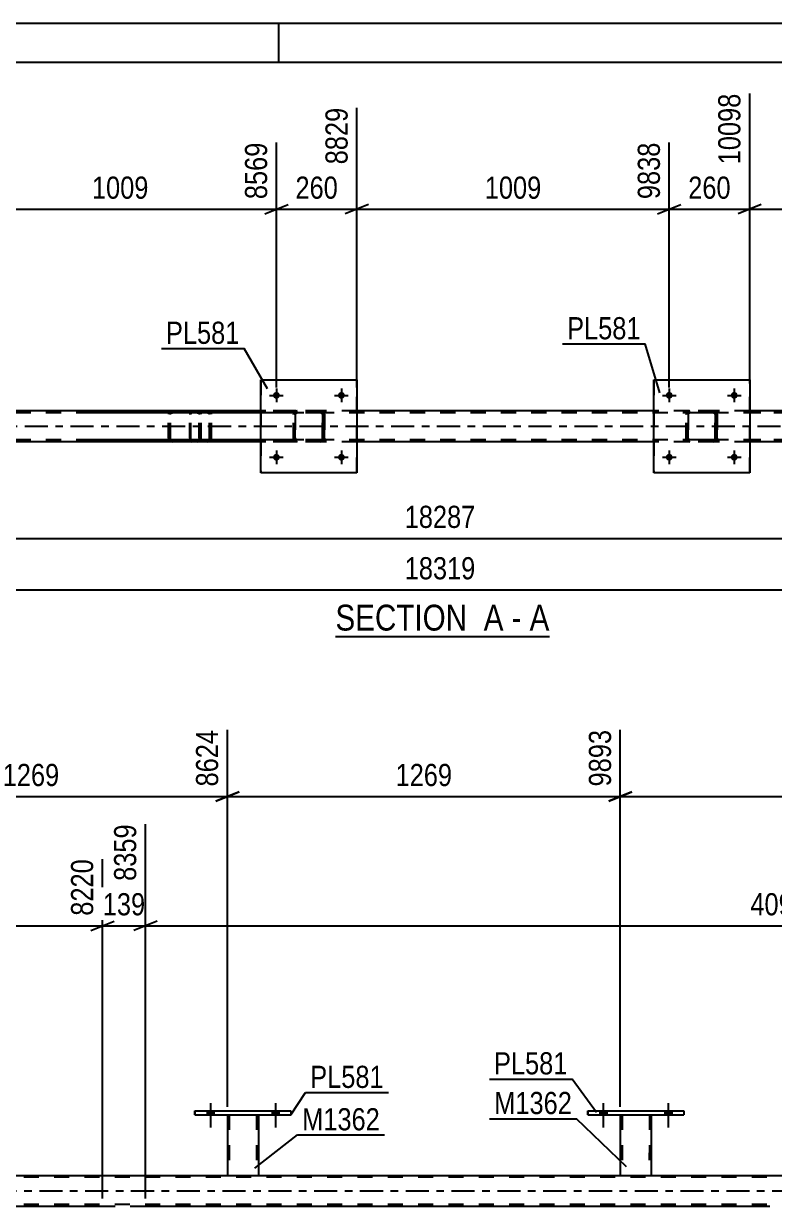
# Model space of a CAD drawing. Header units: millimetres. Extents: x 0 to 841, y 0 to 594.
# Drawn here: x 388 to 485, y 441.2 to 594 of the extents above; entities that cross this region are included whole.
import ezdxf

# ---------------------------------------------------------------- set-up
doc = ezdxf.new("R2010")
doc.units = ezdxf.units.MM
doc.linetypes.add('DXK_LINE_DOT2', pattern=[3.9198, 1.9599, -1.9599])
doc.linetypes.add('DXK_LINE_DOT3', pattern=[5.9187, 2.979, -0.9799, 0.9799, -0.9799])
doc.styles.add('Arial Narrow', font='ARIALN.TTF', dxfattribs={"height": 0.2})

# ---------------------------------------------------------------- blocks, each defined once
blk = doc.blocks.new('Unknown-122573297-1135')
at = {"color": 5, "linetype": 'Continuous'}
for p, q in [((841, 594), (0, 594)), ((421, 589), (421, 594)), ((836, 589), (5, 589))]:
    blk.add_line(p, q, dxfattribs=at)
blk = doc.blocks.new('Unknown-122573297-11 - 2809')
at = {"color": 6, "linetype": 'Continuous'}
blk.add_line((428.3, 514.84), (455.94, 514.84), dxfattribs=at)
at = {"color": 0, "linetype": 'Continuous'}
for points in [[(446.41, 515.59), (446.41, 519.09), (428.3, 519.09), (428.3, 515.59)], [(450.01, 515.59), (450.01, 519.09), (447.46, 519.09), (447.46, 515.59)], [(452.34, 515.59), (452.34, 519.09), (451.06, 519.09), (451.06, 515.59)], [(455.94, 515.59), (455.94, 519.09), (453.39, 519.09), (453.39, 515.59)]]:
    blk.add_wipeout(points, dxfattribs=at)
at = {"color": 7, "linetype": 'Continuous', "style": 'Arial Narrow'}
for s, p in [('SECTION ', (428.3, 515.59)), ('A', (447.46, 515.59)), ('A', (453.39, 515.59)), ('-', (451.06, 515.59))]:
    blk.add_text(s, height=3.34, dxfattribs=at).set_placement(p)
blk = doc.blocks.new('Part-122573297-2859 - 2809')
at = {"color": 2, "linetype": 'Continuous'}
for p, q in [((418.67, 543.98), (380.31, 543.98)), ((469.43, 543.98), (431.07, 543.98)), ((520.2, 543.98), (481.83, 543.98)), ((418.67, 539.98), (380.31, 539.98)), ((469.43, 539.98), (431.07, 539.98)), ((520.2, 539.98), (481.83, 539.98))]:
    blk.add_line(p, q, dxfattribs=at)
at = {"color": 7, "linetype": 'DXK_LINE_DOT2'}
for p, q in [((431.07, 543.98), (418.67, 543.98)), ((481.83, 543.98), (469.43, 543.98)), ((757.38, 543.74), (104.05, 543.74)), ((757.38, 540.22), (104.05, 540.22)), ((431.07, 539.98), (418.67, 539.98)), ((481.83, 539.98), (469.43, 539.98))]:
    blk.add_line(p, q, dxfattribs=at)
at = {"color": 7, "linetype": 'DXK_LINE_DOT3'}
blk.add_line((104.05, 541.98), (757.38, 541.98), dxfattribs=at)
blk = doc.blocks.new('Bolt-122573297-2901 - 2809')
at = {"linetype": 'Continuous'}
for points in [[(470.99, 545.98), (471, 546.07), (471.03, 546.16), (471.08, 546.24), (471.14, 546.31), (471.21, 546.36), (471.3, 546.4), (471.39, 546.42), (471.48, 546.42), (471.57, 546.4), (471.65, 546.36), (471.73, 546.31), (471.79, 546.24), (471.84, 546.16), (471.86, 546.07), (471.87, 545.98), (471.86, 545.89), (471.84, 545.8), (471.79, 545.72), (471.73, 545.65), (471.65, 545.6), (471.57, 545.56), (471.48, 545.54), (471.39, 545.54), (471.3, 545.56), (471.21, 545.6), (471.14, 545.65), (471.08, 545.72), (471.03, 545.8), (471, 545.89)], [(479.39, 545.98), (479.4, 546.07), (479.43, 546.16), (479.48, 546.24), (479.54, 546.31), (479.61, 546.36), (479.7, 546.4), (479.79, 546.42), (479.88, 546.42), (479.97, 546.4), (480.05, 546.36), (480.13, 546.31), (480.19, 546.24), (480.24, 546.16), (480.26, 546.07), (480.27, 545.98), (480.26, 545.89), (480.24, 545.8), (480.19, 545.72), (480.13, 545.65), (480.05, 545.6), (479.97, 545.56), (479.88, 545.54), (479.79, 545.54), (479.7, 545.56), (479.61, 545.6), (479.54, 545.65), (479.48, 545.72), (479.43, 545.8), (479.4, 545.89)]]:
    blk.add_hatch(color=1, dxfattribs=at).paths.add_polyline_path(points)
at = {"color": 1, "linetype": 'Continuous'}
for p, q in [((470.55, 545.98), (472.31, 545.98)), ((471.43, 546.86), (471.43, 545.1)), ((478.95, 545.98), (480.71, 545.98)), ((479.83, 546.86), (479.83, 545.1))]:
    blk.add_line(p, q, dxfattribs=at)
blk = doc.blocks.new('Bolt-122573297-2902 - 2809')
at = {"linetype": 'Continuous'}
for points in [[(470.99, 537.98), (471, 538.07), (471.03, 538.16), (471.08, 538.24), (471.14, 538.31), (471.21, 538.36), (471.3, 538.4), (471.39, 538.42), (471.48, 538.42), (471.57, 538.4), (471.65, 538.36), (471.73, 538.31), (471.79, 538.24), (471.84, 538.16), (471.86, 538.07), (471.87, 537.98), (471.86, 537.89), (471.84, 537.8), (471.79, 537.72), (471.73, 537.65), (471.65, 537.6), (471.57, 537.56), (471.48, 537.54), (471.39, 537.54), (471.3, 537.56), (471.21, 537.6), (471.14, 537.65), (471.08, 537.72), (471.03, 537.8), (471, 537.89)], [(479.39, 537.98), (479.4, 538.07), (479.43, 538.16), (479.48, 538.24), (479.54, 538.31), (479.61, 538.36), (479.7, 538.4), (479.79, 538.42), (479.88, 538.42), (479.97, 538.4), (480.05, 538.36), (480.13, 538.31), (480.19, 538.24), (480.24, 538.16), (480.26, 538.07), (480.27, 537.98), (480.26, 537.89), (480.24, 537.8), (480.19, 537.72), (480.13, 537.65), (480.05, 537.6), (479.97, 537.56), (479.88, 537.54), (479.79, 537.54), (479.7, 537.56), (479.61, 537.6), (479.54, 537.65), (479.48, 537.72), (479.43, 537.8), (479.4, 537.89)]]:
    blk.add_hatch(color=1, dxfattribs=at).paths.add_polyline_path(points)
at = {"color": 1, "linetype": 'Continuous'}
for p, q in [((470.55, 537.98), (472.31, 537.98)), ((471.43, 538.86), (471.43, 537.1)), ((478.95, 537.98), (480.71, 537.98)), ((479.83, 538.86), (479.83, 537.1))]:
    blk.add_line(p, q, dxfattribs=at)
blk = doc.blocks.new('Bolt-122573297-2903 - 2809')
at = {"linetype": 'Continuous'}
for points in [[(420.23, 545.98), (420.24, 546.07), (420.27, 546.16), (420.31, 546.24), (420.38, 546.31), (420.45, 546.36), (420.53, 546.4), (420.62, 546.42), (420.72, 546.42), (420.81, 546.4), (420.89, 546.36), (420.96, 546.31), (421.03, 546.24), (421.07, 546.16), (421.1, 546.07), (421.11, 545.98), (421.1, 545.89), (421.07, 545.8), (421.03, 545.72), (420.96, 545.65), (420.89, 545.6), (420.81, 545.56), (420.72, 545.54), (420.62, 545.54), (420.53, 545.56), (420.45, 545.6), (420.38, 545.65), (420.31, 545.72), (420.27, 545.8), (420.24, 545.89)], [(428.63, 545.98), (428.64, 546.07), (428.67, 546.16), (428.71, 546.24), (428.78, 546.31), (428.85, 546.36), (428.93, 546.4), (429.02, 546.42), (429.12, 546.42), (429.21, 546.4), (429.29, 546.36), (429.36, 546.31), (429.43, 546.24), (429.47, 546.16), (429.5, 546.07), (429.51, 545.98), (429.5, 545.89), (429.47, 545.8), (429.43, 545.72), (429.36, 545.65), (429.29, 545.6), (429.21, 545.56), (429.12, 545.54), (429.02, 545.54), (428.93, 545.56), (428.85, 545.6), (428.78, 545.65), (428.71, 545.72), (428.67, 545.8), (428.64, 545.89)]]:
    blk.add_hatch(color=1, dxfattribs=at).paths.add_polyline_path(points)
at = {"color": 1, "linetype": 'Continuous'}
for p, q in [((419.79, 545.98), (421.55, 545.98)), ((420.67, 546.86), (420.67, 545.1)), ((428.19, 545.98), (429.95, 545.98)), ((429.07, 546.86), (429.07, 545.1))]:
    blk.add_line(p, q, dxfattribs=at)
blk = doc.blocks.new('Bolt-122573297-2904 - 2809')
at = {"linetype": 'Continuous'}
for points in [[(420.23, 537.98), (420.24, 538.07), (420.27, 538.16), (420.31, 538.24), (420.38, 538.31), (420.45, 538.36), (420.53, 538.4), (420.62, 538.42), (420.72, 538.42), (420.81, 538.4), (420.89, 538.36), (420.96, 538.31), (421.03, 538.24), (421.07, 538.16), (421.1, 538.07), (421.11, 537.98), (421.1, 537.89), (421.07, 537.8), (421.03, 537.72), (420.96, 537.65), (420.89, 537.6), (420.81, 537.56), (420.72, 537.54), (420.62, 537.54), (420.53, 537.56), (420.45, 537.6), (420.38, 537.65), (420.31, 537.72), (420.27, 537.8), (420.24, 537.89)], [(428.63, 537.98), (428.64, 538.07), (428.67, 538.16), (428.71, 538.24), (428.78, 538.31), (428.85, 538.36), (428.93, 538.4), (429.02, 538.42), (429.12, 538.42), (429.21, 538.4), (429.29, 538.36), (429.36, 538.31), (429.43, 538.24), (429.47, 538.16), (429.5, 538.07), (429.51, 537.98), (429.5, 537.89), (429.47, 537.8), (429.43, 537.72), (429.36, 537.65), (429.29, 537.6), (429.21, 537.56), (429.12, 537.54), (429.02, 537.54), (428.93, 537.56), (428.85, 537.6), (428.78, 537.65), (428.71, 537.72), (428.67, 537.8), (428.64, 537.89)]]:
    blk.add_hatch(color=1, dxfattribs=at).paths.add_polyline_path(points)
at = {"color": 1, "linetype": 'Continuous'}
for p, q in [((419.79, 537.98), (421.55, 537.98)), ((420.67, 538.86), (420.67, 537.1)), ((428.19, 537.98), (429.95, 537.98)), ((429.07, 538.86), (429.07, 537.1))]:
    blk.add_line(p, q, dxfattribs=at)
blk = doc.blocks.new('Part-122573297-2971 - 2809')
at = {"color": 2, "linetype": 'Continuous'}
for p, q in [((469.43, 535.98), (469.43, 547.98)), ((469.43, 547.98), (469.43, 547.98)), ((469.43, 547.98), (481.83, 547.98)), ((481.83, 547.98), (481.83, 535.98)), ((469.43, 535.98), (469.43, 535.98)), ((481.83, 535.98), (469.43, 535.98))]:
    blk.add_line(p, q, dxfattribs=at)
at = {"color": 7, "linetype": 'DXK_LINE_DOT2'}
for p, q in [((469.43, 547.98), (469.43, 535.98)), ((469.43, 547.98), (469.43, 547.98)), ((481.83, 535.98), (481.83, 547.98)), ((469.43, 535.98), (469.43, 535.98))]:
    blk.add_line(p, q, dxfattribs=at)
blk = doc.blocks.new('Part-122573297-2972 - 2809')
at = {"color": 7, "linetype": 'DXK_LINE_DOT2'}
for p, q in [((473.93, 543.94), (474.11, 543.98)), ((474.11, 543.98), (473.93, 543.94)), ((477.15, 543.98), (474.11, 543.98)), ((477.15, 543.98), (477.34, 543.94)), ((477.34, 543.94), (477.15, 543.98)), ((473.63, 543.5), (473.67, 543.68)), ((473.67, 543.68), (473.63, 543.5)), ((473.63, 540.46), (473.63, 543.5)), ((473.63, 543.5), (473.63, 543.5)), ((473.63, 540.46), (473.63, 543.5)), ((473.87, 543.5), (473.89, 543.59)), ((473.89, 543.59), (473.87, 543.5)), ((473.87, 540.46), (473.87, 543.5)), ((473.87, 543.5), (473.87, 543.5)), ((473.87, 543.5), (473.87, 540.46)), ((473.89, 543.59), (473.94, 543.67)), ((473.94, 543.67), (473.89, 543.59)), ((473.93, 543.94), (473.93, 543.94)), ((473.94, 543.67), (474.02, 543.72)), ((474.02, 543.72), (473.94, 543.67)), ((474.02, 543.72), (474.11, 543.74)), ((474.11, 543.74), (474.02, 543.72)), ((477.15, 543.74), (474.11, 543.74)), ((477.15, 543.74), (477.25, 543.72)), ((477.24, 543.72), (477.15, 543.74)), ((477.24, 543.72), (477.25, 543.72)), ((477.32, 543.67), (477.24, 543.72)), ((477.25, 543.72), (477.32, 543.67)), ((477.32, 543.67), (477.38, 543.59)), ((477.37, 543.59), (477.32, 543.67)), ((477.39, 543.5), (477.37, 543.59)), ((477.38, 543.59), (477.39, 543.5)), ((477.39, 540.46), (477.39, 543.5)), ((477.39, 543.5), (477.39, 543.5)), ((477.39, 543.5), (477.39, 540.46)), ((477.6, 543.68), (477.63, 543.5)), ((477.63, 543.5), (477.6, 543.68)), ((477.63, 540.46), (477.63, 543.5)), ((477.63, 543.5), (477.63, 543.5)), ((477.63, 543.5), (477.63, 540.46)), ((473.63, 540.46), (473.63, 540.46)), ((473.67, 540.28), (473.63, 540.46)), ((473.63, 540.46), (473.67, 540.28)), ((473.87, 540.46), (473.87, 540.46)), ((473.89, 540.37), (473.87, 540.46)), ((473.87, 540.46), (473.89, 540.37)), ((473.94, 540.29), (473.89, 540.37)), ((473.89, 540.37), (473.94, 540.29)), ((473.93, 540.02), (473.93, 540.02)), ((474.11, 539.98), (473.93, 540.02)), ((473.93, 540.02), (474.11, 539.98)), ((474.02, 540.24), (473.94, 540.29)), ((473.94, 540.29), (474.02, 540.24)), ((474.11, 540.22), (474.02, 540.24)), ((474.02, 540.24), (474.11, 540.22)), ((477.15, 540.22), (474.11, 540.22)), ((477.15, 539.98), (474.11, 539.98)), ((477.25, 540.24), (477.15, 540.22)), ((477.15, 540.22), (477.24, 540.24)), ((477.34, 540.02), (477.15, 539.98)), ((477.15, 539.98), (477.34, 540.02)), ((477.24, 540.24), (477.32, 540.29)), ((477.24, 540.24), (477.25, 540.24)), ((477.32, 540.29), (477.25, 540.24)), ((477.38, 540.37), (477.32, 540.29)), ((477.32, 540.29), (477.37, 540.37)), ((477.37, 540.37), (477.39, 540.46)), ((477.39, 540.46), (477.38, 540.37)), ((477.39, 540.46), (477.39, 540.46)), ((477.63, 540.46), (477.6, 540.28)), ((477.6, 540.28), (477.63, 540.46)), ((477.63, 540.46), (477.63, 540.46))]:
    blk.add_line(p, q, dxfattribs=at)
at = {"color": 7, "linetype": 'DXK_LINE_DOT3'}
blk.add_line((475.64, 541.98), (475.63, 541.98), dxfattribs=at)
at = {"color": 7, "linetype": 'DXK_LINE_DOT2'}
for centre, start, end in [((474.11, 543.5), 112.5, 157.5), ((474.11, 543.5), 112.5, 157.5), ((477.15, 543.5), 22.5, 67.5), ((477.15, 543.5), 22.5, 67.5), ((474.11, 540.46), 202.5, 247.5), ((474.11, 540.46), 202.5, 247.5), ((477.15, 540.46), 292.5, 337.5), ((477.15, 540.46), 292.5, 337.5)]:
    blk.add_arc(centre, 0.48, start, end, dxfattribs=at)
blk = doc.blocks.new('Part-122573297-2977 - 2809')
at = {"color": 2, "linetype": 'Continuous'}
for p, q in [((418.67, 535.98), (418.67, 547.98)), ((418.67, 547.98), (418.67, 547.98)), ((418.67, 547.98), (431.07, 547.98)), ((431.07, 547.98), (431.07, 535.98)), ((418.67, 535.98), (418.67, 535.98)), ((431.07, 535.98), (418.67, 535.98))]:
    blk.add_line(p, q, dxfattribs=at)
at = {"color": 7, "linetype": 'DXK_LINE_DOT2'}
for p, q in [((418.67, 547.98), (418.67, 535.98)), ((418.67, 547.98), (418.67, 547.98)), ((431.07, 535.98), (431.07, 547.98)), ((418.67, 535.98), (418.67, 535.98))]:
    blk.add_line(p, q, dxfattribs=at)
blk = doc.blocks.new('Part-122573297-2978 - 2809')
at = {"color": 7, "linetype": 'DXK_LINE_DOT2'}
for p, q in [((423.17, 543.94), (423.35, 543.98)), ((423.35, 543.98), (423.17, 543.94)), ((426.39, 543.98), (423.35, 543.98)), ((426.39, 543.98), (426.57, 543.94)), ((426.57, 543.94), (426.39, 543.98)), ((422.87, 543.5), (422.91, 543.68)), ((422.91, 543.68), (422.87, 543.5)), ((422.87, 540.46), (422.87, 543.5)), ((422.87, 543.5), (422.87, 543.5)), ((422.87, 540.46), (422.87, 543.5)), ((423.11, 543.5), (423.13, 543.59)), ((423.13, 543.59), (423.11, 543.5)), ((423.11, 540.46), (423.11, 543.5)), ((423.11, 543.5), (423.11, 543.5)), ((423.11, 543.5), (423.11, 540.46)), ((423.13, 543.59), (423.18, 543.67)), ((423.18, 543.67), (423.13, 543.59)), ((423.17, 543.94), (423.17, 543.94)), ((423.18, 543.67), (423.26, 543.72)), ((423.26, 543.72), (423.18, 543.67)), ((423.26, 543.72), (423.35, 543.74)), ((423.35, 543.74), (423.26, 543.72)), ((426.39, 543.74), (423.35, 543.74)), ((426.39, 543.74), (426.48, 543.72)), ((426.48, 543.72), (426.39, 543.74)), ((426.48, 543.72), (426.48, 543.72)), ((426.48, 543.72), (426.56, 543.67)), ((426.56, 543.67), (426.48, 543.72)), ((426.56, 543.67), (426.61, 543.59)), ((426.61, 543.59), (426.56, 543.67)), ((426.61, 543.59), (426.63, 543.5)), ((426.63, 543.5), (426.61, 543.59)), ((426.63, 540.46), (426.63, 543.5)), ((426.63, 543.5), (426.63, 543.5)), ((426.63, 543.5), (426.63, 540.46)), ((426.83, 543.68), (426.87, 543.5)), ((426.87, 543.5), (426.83, 543.68)), ((426.87, 540.46), (426.87, 543.5)), ((426.87, 543.5), (426.87, 543.5)), ((426.87, 543.5), (426.87, 540.46)), ((422.87, 540.46), (422.87, 540.46)), ((422.91, 540.28), (422.87, 540.46)), ((422.87, 540.46), (422.91, 540.28)), ((423.11, 540.46), (423.11, 540.46)), ((423.13, 540.37), (423.11, 540.46)), ((423.11, 540.46), (423.13, 540.37)), ((423.18, 540.29), (423.13, 540.37)), ((423.13, 540.37), (423.18, 540.29)), ((423.17, 540.02), (423.17, 540.02)), ((423.35, 539.98), (423.17, 540.02)), ((423.17, 540.02), (423.35, 539.98)), ((423.26, 540.24), (423.18, 540.29)), ((423.18, 540.29), (423.26, 540.24)), ((423.35, 540.22), (423.26, 540.24)), ((423.26, 540.24), (423.35, 540.22)), ((426.39, 540.22), (423.35, 540.22)), ((426.39, 539.98), (423.35, 539.98)), ((426.48, 540.24), (426.39, 540.22)), ((426.39, 540.22), (426.48, 540.24)), ((426.57, 540.02), (426.39, 539.98)), ((426.39, 539.98), (426.57, 540.02)), ((426.56, 540.29), (426.48, 540.24)), ((426.48, 540.24), (426.56, 540.29)), ((426.48, 540.24), (426.48, 540.24)), ((426.61, 540.37), (426.56, 540.29)), ((426.56, 540.29), (426.61, 540.37)), ((426.63, 540.46), (426.61, 540.37)), ((426.61, 540.37), (426.63, 540.46)), ((426.63, 540.46), (426.63, 540.46)), ((426.87, 540.46), (426.83, 540.28)), ((426.83, 540.28), (426.87, 540.46)), ((426.87, 540.46), (426.87, 540.46))]:
    blk.add_line(p, q, dxfattribs=at)
at = {"color": 7, "linetype": 'DXK_LINE_DOT3'}
blk.add_line((424.87, 541.98), (424.87, 541.98), dxfattribs=at)
at = {"color": 7, "linetype": 'DXK_LINE_DOT2'}
for centre, start, end in [((423.35, 543.5), 112.5, 157.5), ((423.35, 543.5), 112.5, 157.5), ((426.39, 543.5), 22.5, 67.5), ((426.39, 543.5), 22.5, 67.5), ((423.35, 540.46), 202.5, 247.5), ((423.35, 540.46), 202.5, 247.5), ((426.39, 540.46), 292.5, 337.5), ((426.39, 540.46), 292.5, 337.5)]:
    blk.add_arc(centre, 0.48, start, end, dxfattribs=at)
blk = doc.blocks.new('Part-122573297-3000 - 2809')
at = {"color": 7, "linetype": 'DXK_LINE_DOT2'}
for p, q in [((409.73, 543.98), (409.63, 543.94)), ((411.77, 543.98), (409.73, 543.98)), ((422.2, 543.98), (409.73, 543.98)), ((410.95, 543.98), (410.95, 543.74)), ((411.96, 543.94), (411.77, 543.98)), ((409.49, 543.68), (409.47, 543.5)), ((409.47, 540.46), (409.47, 543.5)), ((409.54, 543.83), (409.49, 543.68)), ((409.63, 543.94), (409.54, 543.83)), ((409.6, 543.5), (409.61, 543.59)), ((409.6, 540.46), (409.6, 543.5)), ((409.61, 543.59), (409.63, 543.67)), ((409.63, 543.67), (409.68, 543.72)), ((409.68, 543.72), (409.73, 543.74)), ((422.2, 543.74), (409.73, 543.74)), ((411.77, 543.74), (411.87, 543.72)), ((411.87, 543.72), (411.95, 543.67)), ((411.95, 543.67), (412, 543.59)), ((412, 543.59), (412.02, 543.5)), ((412.02, 540.46), (412.02, 543.5)), ((412.24, 543.67), (412.24, 543.68)), ((412.27, 543.5), (412.24, 543.67)), ((412.27, 540.46), (412.27, 543.5)), ((409.47, 540.46), (409.49, 540.27)), ((409.49, 540.27), (409.54, 540.12)), ((409.54, 540.12), (409.63, 540.01)), ((409.61, 540.36), (409.6, 540.46)), ((409.63, 540.29), (409.61, 540.36)), ((409.68, 540.23), (409.63, 540.29)), ((409.63, 540.01), (409.73, 539.98)), ((409.73, 540.22), (409.68, 540.23)), ((422.2, 540.22), (409.73, 540.22)), ((422.2, 539.98), (409.73, 539.98)), ((410.95, 539.98), (410.95, 540.22)), ((411.87, 540.23), (411.77, 540.22)), ((411.77, 539.98), (411.96, 540.01)), ((411.95, 540.29), (411.87, 540.23)), ((412, 540.36), (411.95, 540.29)), ((412.02, 540.46), (412, 540.36)), ((412.24, 540.27), (412.25, 540.36)), ((412.25, 540.36), (412.27, 540.46))]:
    blk.add_line(p, q, dxfattribs=at)
for centre, start, end in [((411.78, 543.48), 23.9465, 68.8966), ((411.78, 540.47), 291.1034, 336.0535)]:
    blk.add_arc(centre, 0.493, start, end, dxfattribs=at)
blk = doc.blocks.new('Part-122573297-3013 - 2809')
at = {"color": 7, "linetype": 'DXK_LINE_DOT2'}
for p, q in [((410.44, 543.98), (396.11, 543.98)), ((407.23, 543.98), (407.04, 543.94)), ((410.64, 543.94), (410.44, 543.98)), ((410.44, 543.74), (396.11, 543.74)), ((406.76, 543.67), (406.72, 543.5)), ((406.72, 540.46), (406.72, 543.5)), ((406.76, 543.68), (406.76, 543.67)), ((406.98, 543.5), (407, 543.59)), ((406.98, 540.46), (406.98, 543.5)), ((407, 543.59), (407.05, 543.67)), ((407.05, 543.67), (407.13, 543.72)), ((407.13, 543.72), (407.23, 543.74)), ((410.44, 543.74), (410.54, 543.72)), ((410.54, 543.72), (410.62, 543.67)), ((410.62, 543.67), (410.68, 543.59)), ((410.68, 543.59), (410.7, 543.5)), ((410.7, 540.46), (410.7, 543.5)), ((410.92, 543.67), (410.91, 543.68)), ((410.95, 543.5), (410.92, 543.67)), ((410.95, 540.46), (410.95, 543.5)), ((410.44, 540.22), (396.11, 540.22)), ((410.44, 539.98), (396.11, 539.98)), ((406.72, 540.46), (406.74, 540.36)), ((406.74, 540.36), (406.76, 540.27)), ((407, 540.36), (406.98, 540.46)), ((407.05, 540.29), (407, 540.36)), ((407.04, 540.01), (407.23, 539.98)), ((407.13, 540.23), (407.05, 540.29)), ((407.23, 540.22), (407.13, 540.23)), ((410.54, 540.23), (410.44, 540.22)), ((410.44, 539.98), (410.64, 540.01)), ((410.62, 540.29), (410.54, 540.23)), ((410.68, 540.36), (410.62, 540.29)), ((410.7, 540.46), (410.68, 540.36)), ((410.91, 540.27), (410.93, 540.36)), ((410.93, 540.36), (410.95, 540.46))]:
    blk.add_line(p, q, dxfattribs=at)
for centre, start, end in [((407.21, 543.48), 110.9283, 155.8648), ((410.46, 543.48), 24.1353, 69.0718), ((407.21, 540.47), 204.1353, 249.0718), ((410.46, 540.47), 290.9283, 335.8648)]:
    blk.add_arc(centre, 0.495, start, end, dxfattribs=at)
blk = doc.blocks.new('Part-122573297-3033 - 2809')
at = {"color": 7, "linetype": 'DXK_LINE_DOT2'}
for p, q in [((495.05, 543.98), (480.72, 543.98)), ((491.84, 543.98), (491.64, 543.94)), ((495.25, 543.94), (495.05, 543.98)), ((495.05, 543.74), (480.72, 543.74)), ((491.37, 543.67), (491.33, 543.5)), ((491.33, 540.46), (491.33, 543.5)), ((491.37, 543.68), (491.37, 543.67)), ((491.58, 543.5), (491.6, 543.59)), ((491.58, 540.46), (491.58, 543.5)), ((491.6, 543.59), (491.66, 543.67)), ((491.66, 543.67), (491.74, 543.72)), ((491.74, 543.72), (491.84, 543.74)), ((495.05, 543.74), (495.15, 543.72)), ((495.15, 543.72), (495.23, 543.67)), ((495.23, 543.67), (495.29, 543.59)), ((495.29, 543.59), (495.31, 543.5)), ((495.31, 540.46), (495.31, 543.5)), ((495.52, 543.67), (495.52, 543.68)), ((495.56, 543.5), (495.52, 543.67)), ((495.56, 540.46), (495.56, 543.5)), ((495.05, 540.22), (480.72, 540.22)), ((495.05, 539.98), (480.72, 539.98)), ((491.33, 540.46), (491.35, 540.36)), ((491.35, 540.36), (491.37, 540.27)), ((491.6, 540.36), (491.58, 540.46)), ((491.66, 540.29), (491.6, 540.36)), ((491.64, 540.01), (491.84, 539.98)), ((491.74, 540.23), (491.66, 540.29)), ((491.84, 540.22), (491.74, 540.23)), ((495.15, 540.23), (495.05, 540.22)), ((495.05, 539.98), (495.25, 540.01)), ((495.23, 540.29), (495.15, 540.23)), ((495.29, 540.36), (495.23, 540.29)), ((495.31, 540.46), (495.29, 540.36)), ((495.52, 540.27), (495.54, 540.36)), ((495.54, 540.36), (495.56, 540.46))]:
    blk.add_line(p, q, dxfattribs=at)
for centre, start, end in [((491.82, 543.48), 110.9283, 155.8648), ((495.07, 543.48), 24.1353, 69.0718), ((491.82, 540.47), 204.1353, 249.0718), ((495.07, 540.47), 290.9283, 335.8648)]:
    blk.add_arc(centre, 0.495, start, end, dxfattribs=at)
blk = doc.blocks.new('Part-122573297-3767 - 3751')
at = {"color": 2, "linetype": 'Continuous'}
for p, q in [((94.1, 445.2), (785.88, 445.2)), ((398.19, 441.2), (319.14, 441.2)), ((482.8, 441.2), (403.75, 441.2))]:
    blk.add_line(p, q, dxfattribs=at)
at = {"color": 7, "linetype": 'DXK_LINE_DOT2'}
for p, q in [((785.88, 444.96), (94.1, 444.96)), ((785.88, 441.44), (94.1, 441.44)), ((403.75, 441.2), (398.19, 441.2)), ((488.35, 441.2), (482.8, 441.2))]:
    blk.add_line(p, q, dxfattribs=at)
at = {"color": 7, "linetype": 'DXK_LINE_DOT3'}
blk.add_line((94.1, 443.2), (785.88, 443.2), dxfattribs=at)
blk = doc.blocks.new('Bolt-122573297-4008 - 3751')
at = {"linetype": 'Continuous'}
for points in [[(462.47, 453.04), (463.35, 453.04), (463.35, 453.52), (462.47, 453.52)], [(470.87, 453.04), (471.75, 453.04), (471.75, 453.52), (470.87, 453.52)]]:
    blk.add_hatch(color=1, dxfattribs=at).paths.add_polyline_path(points)
at = {"color": 1, "linetype": 'Continuous'}
for p, q in [((462.91, 454.52), (462.91, 451.4)), ((471.31, 454.52), (471.31, 451.4)), ((462.47, 453.52), (462.47, 453.04)), ((463.35, 453.52), (463.35, 453.04)), ((470.87, 453.52), (470.87, 453.04)), ((471.75, 453.52), (471.75, 453.04))]:
    blk.add_line(p, q, dxfattribs=at)
blk = doc.blocks.new('Bolt-122573297-4009 - 3751')
at = {"linetype": 'Continuous'}
for points in [[(462.47, 453.04), (463.35, 453.04), (463.35, 453.52), (462.47, 453.52)], [(470.87, 453.04), (471.75, 453.04), (471.75, 453.52), (470.87, 453.52)]]:
    blk.add_hatch(color=1, dxfattribs=at).paths.add_polyline_path(points)
at = {"color": 1, "linetype": 'Continuous'}
for p, q in [((462.91, 454.52), (462.91, 451.4)), ((471.31, 454.52), (471.31, 451.4)), ((462.47, 453.52), (462.47, 453.04)), ((463.35, 453.52), (463.35, 453.04)), ((470.87, 453.52), (470.87, 453.04)), ((471.75, 453.52), (471.75, 453.04))]:
    blk.add_line(p, q, dxfattribs=at)
blk = doc.blocks.new('Bolt-122573297-4034 - 3751')
at = {"linetype": 'Continuous'}
for points in [[(411.7, 453.04), (412.58, 453.04), (412.58, 453.52), (411.7, 453.52)], [(420.1, 453.04), (420.98, 453.04), (420.98, 453.52), (420.1, 453.52)]]:
    blk.add_hatch(color=1, dxfattribs=at).paths.add_polyline_path(points)
at = {"color": 1, "linetype": 'Continuous'}
for p, q in [((412.14, 454.52), (412.14, 451.4)), ((420.54, 454.52), (420.54, 451.4)), ((411.7, 453.52), (411.7, 453.04)), ((412.58, 453.52), (412.58, 453.04)), ((420.1, 453.52), (420.1, 453.04)), ((420.98, 453.52), (420.98, 453.04))]:
    blk.add_line(p, q, dxfattribs=at)
blk = doc.blocks.new('Bolt-122573297-4035 - 3751')
at = {"linetype": 'Continuous'}
for points in [[(411.7, 453.04), (412.58, 453.04), (412.58, 453.52), (411.7, 453.52)], [(420.1, 453.04), (420.98, 453.04), (420.98, 453.52), (420.1, 453.52)]]:
    blk.add_hatch(color=1, dxfattribs=at).paths.add_polyline_path(points)
at = {"color": 1, "linetype": 'Continuous'}
for p, q in [((412.14, 454.52), (412.14, 451.4)), ((420.54, 454.52), (420.54, 451.4)), ((411.7, 453.52), (411.7, 453.04)), ((412.58, 453.52), (412.58, 453.04)), ((420.1, 453.52), (420.1, 453.04)), ((420.98, 453.52), (420.98, 453.04))]:
    blk.add_line(p, q, dxfattribs=at)
blk = doc.blocks.new('Part-122573297-4050 - 3751')
at = {"color": 2, "linetype": 'Continuous'}
for p, q in [((460.91, 453.04), (460.91, 453.52)), ((460.91, 453.52), (460.91, 453.52)), ((460.91, 453.52), (473.31, 453.52)), ((460.91, 453.04), (460.91, 453.04)), ((460.91, 453.04), (473.31, 453.04)), ((473.31, 453.52), (473.31, 453.04))]:
    blk.add_line(p, q, dxfattribs=at)
at = {"color": 7, "linetype": 'DXK_LINE_DOT2'}
for p, q in [((460.91, 453.52), (460.91, 453.04)), ((460.91, 453.52), (460.91, 453.52)), ((460.91, 453.04), (460.91, 453.04)), ((473.31, 453.52), (473.31, 453.04))]:
    blk.add_line(p, q, dxfattribs=at)
blk = doc.blocks.new('Part-122573297-4055 - 3751')
at = {"color": 2, "linetype": 'Continuous'}
for p, q in [((465.11, 453.04), (465.1, 445.2)), ((469.11, 453.04), (469.1, 445.2)), ((465.1, 445.2), (469.07, 445.2)), ((469.1, 445.2), (469.07, 445.2))]:
    blk.add_line(p, q, dxfattribs=at)
at = {"color": 7, "linetype": 'DXK_LINE_DOT2'}
for p, q in [((465.11, 453.04), (469.11, 453.04)), ((465.11, 453.04), (465.11, 453.04)), ((465.11, 453.04), (465.11, 453.04)), ((465.35, 453.04), (465.34, 445.2)), ((468.87, 453.04), (468.86, 445.2)), ((469.11, 453.04), (469.11, 453.04)), ((469.11, 453.04), (469.11, 453.04)), ((468.85, 445.2), (468.86, 445.2))]:
    blk.add_line(p, q, dxfattribs=at)
blk = doc.blocks.new('Part-122573297-4060 - 3751')
at = {"color": 2, "linetype": 'Continuous'}
for p, q in [((410.14, 453.04), (410.14, 453.52)), ((410.14, 453.52), (410.14, 453.52)), ((410.14, 453.52), (422.54, 453.52)), ((410.14, 453.04), (410.14, 453.04)), ((410.14, 453.04), (422.54, 453.04)), ((422.54, 453.52), (422.54, 453.04))]:
    blk.add_line(p, q, dxfattribs=at)
at = {"color": 7, "linetype": 'DXK_LINE_DOT2'}
for p, q in [((410.14, 453.52), (410.14, 453.04)), ((410.14, 453.52), (410.14, 453.52)), ((410.14, 453.04), (410.14, 453.04)), ((422.54, 453.52), (422.54, 453.04))]:
    blk.add_line(p, q, dxfattribs=at)
blk = doc.blocks.new('Part-122573297-4085 - 3751')
at = {"color": 2, "linetype": 'Continuous'}
for p, q in [((414.34, 453.04), (414.34, 445.2)), ((418.34, 453.04), (418.34, 445.2)), ((414.34, 445.2), (418.3, 445.2)), ((418.34, 445.2), (418.3, 445.2))]:
    blk.add_line(p, q, dxfattribs=at)
at = {"color": 7, "linetype": 'DXK_LINE_DOT2'}
for p, q in [((414.34, 453.04), (418.34, 453.04)), ((414.34, 453.04), (414.34, 453.04)), ((414.34, 453.04), (414.34, 453.04)), ((414.58, 453.04), (414.58, 445.2)), ((418.1, 453.04), (418.1, 445.2)), ((418.34, 453.04), (418.34, 453.04)), ((418.34, 453.04), (418.34, 453.04)), ((418.08, 445.2), (418.1, 445.2))]:
    blk.add_line(p, q, dxfattribs=at)
blk = doc.blocks.new('StraightDimension-122573297-3559 - 2809')
at = {"color": 7, "linetype": 'Continuous'}
blk.add_line((88.49, 520.86), (795.14, 520.86), dxfattribs=at)
at = {"color": 0}
blk.add_wipeout([(446.99, 521.61), (446.99, 525.81), (436.65, 525.81), (436.65, 521.61)], dxfattribs=at)
at = {"color": 3, "style": 'Arial Narrow'}
blk.add_text('18319', height=2.863, dxfattribs=at).set_placement((437.25, 522.21))
blk = doc.blocks.new('StraightDimension-122573297-3718 - 2809')
at = {"color": 7, "linetype": 'Continuous'}
blk.add_line((89.13, 527.5), (794.5, 527.5), dxfattribs=at)
at = {"color": 0}
blk.add_wipeout([(446.99, 528.25), (446.99, 532.45), (436.65, 532.45), (436.65, 528.25)], dxfattribs=at)
at = {"color": 3, "style": 'Arial Narrow'}
blk.add_text('18287', height=2.863, dxfattribs=at).set_placement((437.25, 528.85))
blk = doc.blocks.new('StraightDimension-122573297-10382 - 2809')
at = {"color": 7, "linetype": 'Continuous'}
for p, q in [((481.83, 547.49), (481.83, 584.97)), ((522.2, 546.98), (522.2, 580.47)), ((483.33, 570.63), (480.33, 569.43)), ((481.83, 570.03), (522.2, 570.03)), ((520.7, 569.43), (523.7, 570.63))]:
    blk.add_line(p, q, dxfattribs=at)
at = {"color": 0, "linetype": 'Continuous'}
blk.add_wipeout([(521.6, 581.07), (517.4, 581.07), (517.4, 570.73), (521.6, 570.73)], dxfattribs=at)
at = {"color": 0}
blk.add_wipeout([(506.27, 570.78), (506.27, 574.98), (497.76, 574.98), (497.76, 570.78)], dxfattribs=at)
at = {"color": 3, "linetype": 'Continuous', "style": 'Arial Narrow'}
blk.add_text('11107', height=2.863, rotation=90.0002, dxfattribs=at).set_placement((521, 571.33))
at = {"color": 3, "style": 'Arial Narrow'}
blk.add_text('1009', height=2.863, dxfattribs=at).set_placement((498.36, 571.38))
blk = doc.blocks.new('StraightDimension-122573297-10383 - 2809')
at = {"color": 7, "linetype": 'Continuous'}
for p, q in [((481.83, 547.49), (481.83, 584.97)), ((471.43, 546.98), (471.43, 578.64)), ((469.93, 569.43), (472.93, 570.63)), ((471.43, 570.03), (481.83, 570.03)), ((483.33, 570.63), (480.33, 569.43))]:
    blk.add_line(p, q, dxfattribs=at)
at = {"color": 0}
blk.add_wipeout([(479.98, 570.78), (479.98, 574.98), (473.29, 574.98), (473.29, 570.78)], dxfattribs=at)
at = {"color": 3, "style": 'Arial Narrow'}
blk.add_text('260', height=2.863, dxfattribs=at).set_placement((473.89, 571.38))
at = {"color": 0, "linetype": 'Continuous'}
blk.add_wipeout([(481.23, 585.57), (477.03, 585.57), (477.03, 575.23), (481.23, 575.23)], dxfattribs=at)
at = {"color": 3, "linetype": 'Continuous', "style": 'Arial Narrow'}
blk.add_text('10098', height=2.863, rotation=90.0002, dxfattribs=at).set_placement((480.63, 575.83))
blk = doc.blocks.new('StraightDimension-122573297-10384 - 2809')
at = {"color": 7, "linetype": 'Continuous'}
for p, q in [((431.07, 546.98), (431.07, 583.14)), ((471.43, 546.98), (471.43, 578.64)), ((432.57, 570.63), (429.57, 569.43)), ((431.07, 570.03), (471.43, 570.03)), ((469.93, 569.43), (472.93, 570.63))]:
    blk.add_line(p, q, dxfattribs=at)
at = {"color": 0, "linetype": 'Continuous'}
blk.add_wipeout([(470.83, 579.24), (466.63, 579.24), (466.63, 570.73), (470.83, 570.73)], dxfattribs=at)
at = {"color": 0}
blk.add_wipeout([(455.51, 570.78), (455.51, 574.98), (447, 574.98), (447, 570.78)], dxfattribs=at)
at = {"color": 3, "linetype": 'Continuous', "style": 'Arial Narrow'}
blk.add_text('9838', height=2.863, rotation=90.0002, dxfattribs=at).set_placement((470.23, 571.33))
at = {"color": 3, "style": 'Arial Narrow'}
blk.add_text('1009', height=2.863, dxfattribs=at).set_placement((447.6, 571.38))
blk = doc.blocks.new('StraightDimension-122573297-10385 - 2809')
at = {"color": 7, "linetype": 'Continuous'}
for p, q in [((431.07, 546.98), (431.07, 583.14)), ((420.67, 546.98), (420.67, 578.64)), ((419.17, 569.43), (422.17, 570.63)), ((420.67, 570.03), (431.07, 570.03)), ((432.57, 570.63), (429.57, 569.43))]:
    blk.add_line(p, q, dxfattribs=at)
at = {"color": 0}
blk.add_wipeout([(429.21, 570.78), (429.21, 574.98), (422.53, 574.98), (422.53, 570.78)], dxfattribs=at)
at = {"color": 3, "style": 'Arial Narrow'}
blk.add_text('260', height=2.863, dxfattribs=at).set_placement((423.13, 571.38))
at = {"color": 0, "linetype": 'Continuous'}
blk.add_wipeout([(430.47, 583.74), (426.27, 583.74), (426.27, 575.23), (430.47, 575.23)], dxfattribs=at)
at = {"color": 3, "linetype": 'Continuous', "style": 'Arial Narrow'}
blk.add_text('8829', height=2.863, rotation=90.0002, dxfattribs=at).set_placement((429.87, 575.83))
blk = doc.blocks.new('StraightDimension-122573297-10386 - 2809')
at = {"color": 7, "linetype": 'Continuous'}
for p, q in [((380.31, 546.98), (380.31, 583.14)), ((420.67, 546.98), (420.67, 578.64)), ((381.81, 570.63), (378.81, 569.43)), ((380.31, 570.03), (420.67, 570.03)), ((419.17, 569.43), (422.17, 570.63))]:
    blk.add_line(p, q, dxfattribs=at)
at = {"color": 0, "linetype": 'Continuous'}
blk.add_wipeout([(420.07, 579.24), (415.87, 579.24), (415.87, 570.73), (420.07, 570.73)], dxfattribs=at)
at = {"color": 0}
blk.add_wipeout([(404.75, 570.78), (404.75, 574.98), (396.23, 574.98), (396.23, 570.78)], dxfattribs=at)
at = {"color": 3, "linetype": 'Continuous', "style": 'Arial Narrow'}
blk.add_text('8569', height=2.863, rotation=90.0002, dxfattribs=at).set_placement((419.47, 571.33))
at = {"color": 3, "style": 'Arial Narrow'}
blk.add_text('1009', height=2.863, dxfattribs=at).set_placement((396.83, 571.38))
blk = doc.blocks.new('StraightDimension-122573297-4452 - 3751')
at = {"color": 7, "linetype": 'Continuous'}
for p, q in [((363.58, 454.04), (363.58, 502.76)), ((414.34, 454.04), (414.34, 502.76)), ((365.08, 494.75), (362.08, 493.55)), ((363.58, 494.15), (414.34, 494.15)), ((412.84, 493.55), (415.84, 494.75))]:
    blk.add_line(p, q, dxfattribs=at)
at = {"color": 0, "linetype": 'Continuous'}
blk.add_wipeout([(413.74, 503.36), (409.54, 503.36), (409.54, 494.85), (413.74, 494.85)], dxfattribs=at)
at = {"color": 0}
blk.add_wipeout([(393.22, 494.9), (393.22, 499.1), (384.7, 499.1), (384.7, 494.9)], dxfattribs=at)
at = {"color": 3, "linetype": 'Continuous', "style": 'Arial Narrow'}
blk.add_text('8624', height=2.863, rotation=90.0002, dxfattribs=at).set_placement((413.14, 495.45))
at = {"color": 3, "style": 'Arial Narrow'}
blk.add_text('1269', height=2.863, dxfattribs=at).set_placement((385.3, 495.5))
blk = doc.blocks.new('StraightDimension-122573297-4462 - 3751')
at = {"color": 7, "linetype": 'Continuous'}
for p, q in [((414.34, 454.04), (414.34, 502.76)), ((465.11, 454.04), (465.11, 502.76)), ((415.84, 494.75), (412.84, 493.55)), ((414.34, 494.15), (465.11, 494.15)), ((463.61, 493.55), (466.61, 494.75))]:
    blk.add_line(p, q, dxfattribs=at)
at = {"color": 0, "linetype": 'Continuous'}
blk.add_wipeout([(464.51, 503.36), (460.31, 503.36), (460.31, 494.85), (464.51, 494.85)], dxfattribs=at)
at = {"color": 0}
blk.add_wipeout([(443.98, 494.9), (443.98, 499.1), (435.47, 499.1), (435.47, 494.9)], dxfattribs=at)
at = {"color": 3, "linetype": 'Continuous', "style": 'Arial Narrow'}
blk.add_text('9893', height=2.863, rotation=90.0002, dxfattribs=at).set_placement((463.91, 495.45))
at = {"color": 3, "style": 'Arial Narrow'}
blk.add_text('1269', height=2.863, dxfattribs=at).set_placement((436.07, 495.5))
blk = doc.blocks.new('StraightDimension-122573297-4472 - 3751')
at = {"color": 7, "linetype": 'Continuous'}
for p, q in [((515.87, 454.04), (515.87, 504.59)), ((465.11, 454.04), (465.11, 502.76)), ((466.61, 494.75), (463.61, 493.55)), ((465.11, 494.15), (515.87, 494.15)), ((514.37, 493.55), (517.37, 494.75))]:
    blk.add_line(p, q, dxfattribs=at)
at = {"color": 0, "linetype": 'Continuous'}
blk.add_wipeout([(515.27, 505.19), (511.07, 505.19), (511.07, 494.85), (515.27, 494.85)], dxfattribs=at)
at = {"color": 0}
blk.add_wipeout([(494.74, 494.9), (494.74, 499.1), (486.23, 499.1), (486.23, 494.9)], dxfattribs=at)
at = {"color": 3, "linetype": 'Continuous', "style": 'Arial Narrow'}
blk.add_text('11162', height=2.863, rotation=90.0002, dxfattribs=at).set_placement((514.67, 495.45))
at = {"color": 3, "style": 'Arial Narrow'}
blk.add_text('1269', height=2.863, dxfattribs=at).set_placement((486.83, 495.5))
blk = doc.blocks.new('StraightDimension-122573297-5029 - 3751')
at = {"color": 7, "linetype": 'Continuous'}
for p, q in [((319.14, 442.2), (319.14, 490.57)), ((398.19, 442.2), (398.19, 486.07)), ((320.64, 478.05), (317.64, 476.85)), ((319.14, 477.45), (398.19, 477.45)), ((396.69, 476.85), (399.69, 478.05))]:
    blk.add_line(p, q, dxfattribs=at)
at = {"color": 0, "linetype": 'Continuous'}
blk.add_wipeout([(397.59, 486.67), (393.39, 486.67), (393.39, 478.15), (397.59, 478.15)], dxfattribs=at)
at = {"color": 0}
blk.add_wipeout([(362.92, 478.2), (362.92, 482.4), (354.41, 482.4), (354.41, 478.2)], dxfattribs=at)
at = {"color": 3, "linetype": 'Continuous', "style": 'Arial Narrow'}
blk.add_text('8220', height=2.863, rotation=90.0002, dxfattribs=at).set_placement((396.99, 478.75))
at = {"color": 3, "style": 'Arial Narrow'}
blk.add_text('1976', height=2.863, dxfattribs=at).set_placement((355.01, 478.8))
blk = doc.blocks.new('StraightDimension-122573297-5048 - 3751')
at = {"color": 7, "linetype": 'Continuous'}
for p, q in [((403.75, 442.2), (403.75, 490.57)), ((398.19, 442.2), (398.19, 486.07)), ((396.69, 476.85), (399.69, 478.05)), ((398.19, 477.45), (403.75, 477.45)), ((405.25, 478.05), (402.25, 476.85))]:
    blk.add_line(p, q, dxfattribs=at)
at = {"color": 0}
blk.add_wipeout([(404.31, 478.2), (404.31, 482.4), (397.63, 482.4), (397.63, 478.2)], dxfattribs=at)
at = {"color": 3, "style": 'Arial Narrow'}
blk.add_text('139', height=2.863, dxfattribs=at).set_placement((398.23, 478.8))
at = {"color": 0, "linetype": 'Continuous'}
blk.add_wipeout([(403.15, 491.17), (398.95, 491.17), (398.95, 482.65), (403.15, 482.65)], dxfattribs=at)
at = {"color": 3, "linetype": 'Continuous', "style": 'Arial Narrow'}
blk.add_text('8359', height=2.863, rotation=90.0002, dxfattribs=at).set_placement((402.55, 483.25))
blk = doc.blocks.new('StraightDimension-122573297-5067 - 3751')
at = {"color": 7, "linetype": 'Continuous'}
for p, q in [((403.75, 442.2), (403.75, 490.57)), ((567.41, 442.2), (567.41, 487.9)), ((405.25, 478.05), (402.25, 476.85)), ((403.75, 477.45), (567.41, 477.45)), ((565.91, 476.85), (568.91, 478.05))]:
    blk.add_line(p, q, dxfattribs=at)
at = {"color": 0, "linetype": 'Continuous'}
blk.add_wipeout([(566.81, 488.5), (562.61, 488.5), (562.61, 478.15), (566.81, 478.15)], dxfattribs=at)
at = {"color": 0}
blk.add_wipeout([(489.83, 478.2), (489.83, 482.4), (481.32, 482.4), (481.32, 478.2)], dxfattribs=at)
at = {"color": 3, "linetype": 'Continuous', "style": 'Arial Narrow'}
blk.add_text('12451', height=2.863, rotation=90.0002, dxfattribs=at).set_placement((566.21, 478.75))
at = {"color": 3, "style": 'Arial Narrow'}
blk.add_text('4092', height=2.863, dxfattribs=at).set_placement((481.92, 478.8))
blk = doc.blocks.new('Mark-122573297-2967 - 2809')
at = {"color": 0}
blk.add_wipeout([(467.74, 553.22), (467.74, 556.22), (458.24, 556.22), (458.24, 553.22)], dxfattribs=at)
blk.add_wipeout([(467.74, 553.22), (467.74, 556.22), (458.24, 556.22), (458.24, 553.22)], dxfattribs=at)
at = {"color": 30, "linetype": 'Continuous'}
for p in [(457.64, 552.62), (470.22, 546.3)]:
    blk.add_line(p, (468.34, 552.62), dxfattribs=at)
at = {"color": 3, "style": 'Arial Narrow'}
blk.add_text('PL581', height=2.863, dxfattribs=at).set_placement((458.24, 553.22))
blk = doc.blocks.new('Mark-122573297-2973 - 2809')
at = {"color": 0}
blk.add_wipeout([(415.9, 552.63), (415.9, 555.63), (406.4, 555.63), (406.4, 552.63)], dxfattribs=at)
blk.add_wipeout([(415.9, 552.63), (415.9, 555.63), (406.4, 555.63), (406.4, 552.63)], dxfattribs=at)
at = {"color": 30, "linetype": 'Continuous'}
for p in [(405.8, 552.03), (419.5, 546.83)]:
    blk.add_line(p, (416.5, 552.03), dxfattribs=at)
at = {"color": 3, "style": 'Arial Narrow'}
blk.add_text('PL581', height=2.863, dxfattribs=at).set_placement((406.4, 552.63))
blk = doc.blocks.new('Mark-122573297-4046 - 3751')
at = {"color": 0}
blk.add_wipeout([(458.29, 458.25), (458.29, 461.25), (448.79, 461.25), (448.79, 458.25)], dxfattribs=at)
blk.add_wipeout([(458.29, 458.25), (458.29, 461.25), (448.79, 461.25), (448.79, 458.25)], dxfattribs=at)
at = {"color": 30, "linetype": 'Continuous'}
for p in [(448.19, 457.65), (462.03, 453.31)]:
    blk.add_line(p, (458.89, 457.65), dxfattribs=at)
at = {"color": 3, "style": 'Arial Narrow'}
blk.add_text('PL581', height=2.863, dxfattribs=at).set_placement((448.79, 458.25))
blk = doc.blocks.new('Mark-122573297-4051 - 3751')
at = {"color": 0}
blk.add_wipeout([(458.87, 453.12), (458.87, 456.12), (448.82, 456.12), (448.82, 453.12)], dxfattribs=at)
blk.add_wipeout([(458.87, 453.12), (458.87, 456.12), (448.82, 456.12), (448.82, 453.12)], dxfattribs=at)
at = {"color": 30, "linetype": 'Continuous'}
for p in [(448.22, 452.52), (465.92, 446.32)]:
    blk.add_line(p, (459.47, 452.52), dxfattribs=at)
at = {"color": 3, "style": 'Arial Narrow'}
blk.add_text('M1362', height=2.863, dxfattribs=at).set_placement((448.82, 453.12))
blk = doc.blocks.new('Mark-122573297-4056 - 3751')
at = {"color": 0}
blk.add_wipeout([(434.54, 456.5), (434.54, 459.5), (425.04, 459.5), (425.04, 456.5)], dxfattribs=at)
blk.add_wipeout([(434.54, 456.5), (434.54, 459.5), (425.04, 459.5), (425.04, 456.5)], dxfattribs=at)
at = {"color": 30, "linetype": 'Continuous'}
for p, q in [((422.54, 453.04), (424.44, 455.9)), ((424.44, 455.9), (435.14, 455.9))]:
    blk.add_line(p, q, dxfattribs=at)
at = {"color": 3, "style": 'Arial Narrow'}
blk.add_text('PL581', height=2.863, dxfattribs=at).set_placement((425.04, 456.5))
blk = doc.blocks.new('Mark-122573297-4081 - 3751')
at = {"color": 0}
blk.add_wipeout([(434.05, 451.02), (434.05, 454.02), (424, 454.02), (424, 451.02)], dxfattribs=at)
blk.add_wipeout([(434.05, 451.02), (434.05, 454.02), (424, 454.02), (424, 451.02)], dxfattribs=at)
at = {"color": 30, "linetype": 'Continuous'}
for p, q in [((417.88, 446.13), (423.4, 450.42)), ((423.4, 450.42), (434.65, 450.42))]:
    blk.add_line(p, q, dxfattribs=at)
at = {"color": 3, "style": 'Arial Narrow'}
blk.add_text('M1362', height=2.863, dxfattribs=at).set_placement((424, 451.02))

msp = doc.modelspace()

# ---------------------------------------------------------------- block references
for name in ['Unknown-122573297-1135', 'Part-122573297-2977 - 2809', 'Part-122573297-2971 - 2809', 'Part-122573297-2859 - 2809', 'Bolt-122573297-2903 - 2809', 'Bolt-122573297-2901 - 2809', 'Part-122573297-3013 - 2809', 'Part-122573297-3000 - 2809', 'Part-122573297-2978 - 2809', 'Part-122573297-2972 - 2809', 'Part-122573297-3033 - 2809', 'Bolt-122573297-2904 - 2809', 'Bolt-122573297-2902 - 2809', 'Bolt-122573297-4034 - 3751', 'Bolt-122573297-4035 - 3751', 'Bolt-122573297-4008 - 3751', 'Bolt-122573297-4009 - 3751', 'Part-122573297-4060 - 3751', 'Part-122573297-4085 - 3751', 'Part-122573297-4050 - 3751', 'Part-122573297-4055 - 3751', 'Part-122573297-3767 - 3751']:
    msp.add_blockref(name, (0, 0))

# ---------------------------------------------------------------- next in the draw order: block references
for name in ['StraightDimension-122573297-10382 - 2809', 'Unknown-122573297-11 - 2809', 'StraightDimension-122573297-4452 - 3751']:
    msp.add_blockref(name, (0, 0))

# ---------------------------------------------------------------- next in the draw order: block references
for name in ['StraightDimension-122573297-10383 - 2809', 'StraightDimension-122573297-3559 - 2809', 'StraightDimension-122573297-4462 - 3751', 'StraightDimension-122573297-5029 - 3751']:
    msp.add_blockref(name, (0, 0))

# ---------------------------------------------------------------- next in the draw order: block references
for name in ['StraightDimension-122573297-10384 - 2809', 'StraightDimension-122573297-3718 - 2809', 'StraightDimension-122573297-4472 - 3751', 'StraightDimension-122573297-5048 - 3751']:
    msp.add_blockref(name, (0, 0))

# ---------------------------------------------------------------- next in the draw order: block references
for name in ['StraightDimension-122573297-10385 - 2809', 'Mark-122573297-2967 - 2809', 'StraightDimension-122573297-5067 - 3751']:
    msp.add_blockref(name, (0, 0))

# ---------------------------------------------------------------- next in the draw order: block references
for name in ['StraightDimension-122573297-10386 - 2809', 'Mark-122573297-4046 - 3751', 'Mark-122573297-4056 - 3751']:
    msp.add_blockref(name, (0, 0))

# ---------------------------------------------------------------- next in the draw order: block references
for name in ['Mark-122573297-2973 - 2809', 'Mark-122573297-4051 - 3751', 'Mark-122573297-4081 - 3751']:
    msp.add_blockref(name, (0, 0))

doc.saveas('drawing.dxf')
